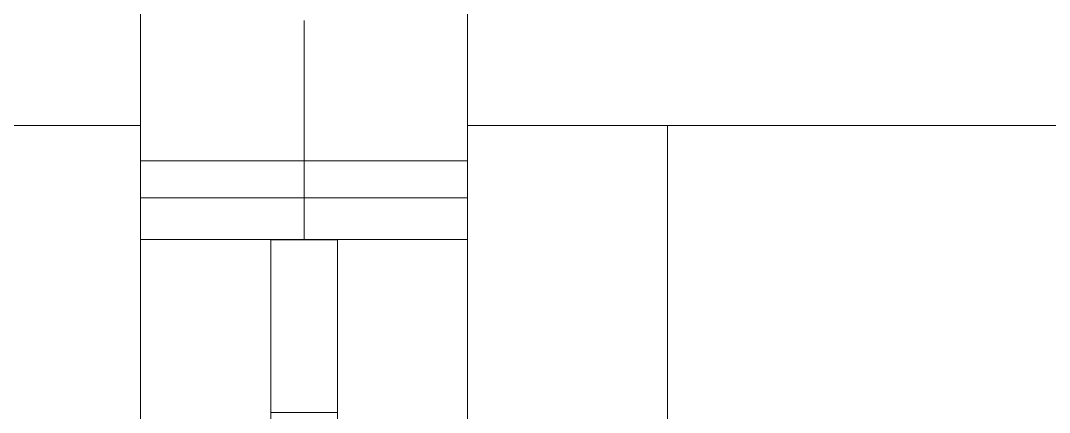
# Model space of a CAD drawing. Header units: millimetres. Extents: x -46169 to 237885, y -84465 to 18123.
# Drawn here: x 173584.6 to 173738.9, y -80546.3 to -80487.6 of the extents above; entities that cross this region are included whole.
import ezdxf

# ---------------------------------------------------------------- set-up
doc = ezdxf.new("R2010")
doc.units = ezdxf.units.MM
doc.header["$MEASUREMENT"] = 0
doc.linetypes.add('Wipeout_Contour', pattern=[1000, 0, -1000])
doc.layers.add('New_A-20-M_Floor_Slab', color=7, linetype='Continuous')
doc.layers.add('New_A-35-M_FFE_Fixed', color=7, linetype='Continuous')
doc.layers.add('New_A-35-M_FFE_Fixed_Pen_No__1', color=7, linetype='Continuous', lineweight=13)

# ---------------------------------------------------------------- blocks, each defined once
blk = doc.blocks.new('Section Elem_134_3', base_point=(129666.67, -84332.61))
at = {"color": 254, "linetype": 'Wipeout_Contour', "lineweight": 0, "ltscale": 3062385.831355364}
blk.add_wipeout([(173602.61, -80601.62), (173602.61, -80615.11), (173622.11, -80615.11), (173622.11, -80599.29), (173619.11, -80599.29), (173619.11, -80601.65), (173609.42, -80601.65), (173609.42, -80549.01), (173619.11, -80549.01), (173619.11, -80551.38), (173622.11, -80551.38), (173622.11, -80520.4), (173602.61, -80520.4), (173602.61, -80549.04), (173608.61, -80549.04), (173608.61, -80601.62)], dxfattribs=at).dxf.layer = 'New_A-20-M_Floor_Slab'
at = {"color": 254, "linetype": 'Wipeout_Contour', "lineweight": 0, "ltscale": 3062790.523097235}
blk.add_wipeout([(173632.11, -80520.4), (173632.11, -80551.38), (173635.11, -80551.38), (173635.11, -80549.01), (173644.8, -80549.01), (173644.8, -80601.65), (173635.11, -80601.65), (173635.11, -80599.29), (173632.11, -80599.29), (173632.11, -80615.11), (173651.61, -80615.11), (173651.61, -80601.62), (173645.61, -80601.62), (173645.61, -80549.04), (173651.61, -80549.04), (173651.61, -80520.4)], dxfattribs=at).dxf.layer = 'New_A-20-M_Floor_Slab'
blk = doc.blocks.new('Section Elem_138_3', base_point=(129666.67, -84332.61))
at = {"color": 254, "linetype": 'Wipeout_Contour', "lineweight": 0, "ltscale": 765506.852677}
blk.add_wipeout([(173602.61, -80503.33), (173572.61, -80503.33), (173572.61, -80647.33), (173602.61, -80647.33)], dxfattribs=at).dxf.layer = 'New_A-35-M_FFE_Fixed'
at = {"color": 254, "linetype": 'Wipeout_Contour', "lineweight": 0, "ltscale": 956946.927562}
blk.add_wipeout([(173627.11, -80520.4), (173622.11, -80520.4), (173622.11, -80520.48), (173632.11, -80520.48), (173632.11, -80520.4)], dxfattribs=at).dxf.layer = 'New_A-35-M_FFE_Fixed'
at = {"color": 254, "linetype": 'Wipeout_Contour', "lineweight": 0, "ltscale": 765585.643558}
blk.add_wipeout([(173632.11, -80538.96), (173632.11, -80535.1), (173622.11, -80535.1), (173622.11, -80538.96)], dxfattribs=at).dxf.layer = 'New_A-35-M_FFE_Fixed'
at = {"color": 254, "linetype": 'Wipeout_Contour', "lineweight": 0, "ltscale": 764399.619041}
blk.add_wipeout([(173101.61, -80346.96), (173101.61, -80503.33), (173602.61, -80503.33), (173602.61, -80346.96)], dxfattribs=at).dxf.layer = 'New_A-35-M_FFE_Fixed'
at = {"color": 254, "linetype": 'Wipeout_Contour', "lineweight": 0, "ltscale": 765497.375406}
blk.add_wipeout([(173602.61, -80511.45), (173627.11, -80511.45), (173627.11, -80510.54), (173602.61, -80510.54)], dxfattribs=at).dxf.layer = 'New_A-35-M_FFE_Fixed'
at = {"color": 254, "linetype": 'Wipeout_Contour', "lineweight": 0, "ltscale": 765562.184894}
blk.add_wipeout([(173632.11, -80525.7), (173632.11, -80520.48), (173622.11, -80520.48), (173622.11, -80525.7)], dxfattribs=at).dxf.layer = 'New_A-35-M_FFE_Fixed'
at = {"color": 254, "linetype": 'Wipeout_Contour', "lineweight": 0, "ltscale": 765578.628606}
blk.add_wipeout([(173632.11, -80535.1), (173632.11, -80530.63), (173622.11, -80530.63), (173622.11, -80535.1)], dxfattribs=at).dxf.layer = 'New_A-35-M_FFE_Fixed'
at = {"color": 254, "linetype": 'Wipeout_Contour', "lineweight": 0, "ltscale": 765591.545347}
blk.add_wipeout([(173632.11, -80542.11), (173632.11, -80538.96), (173622.11, -80538.96), (173622.11, -80542.11)], dxfattribs=at).dxf.layer = 'New_A-35-M_FFE_Fixed'
at = {"color": 254, "linetype": 'Wipeout_Contour', "lineweight": 0, "ltscale": 765463.907291}
blk.add_wipeout([(173602.61, -80494.61), (173627.11, -80494.61), (173627.11, -80487.59), (173602.61, -80487.59)], dxfattribs=at).dxf.layer = 'New_A-35-M_FFE_Fixed'
at = {"color": 254, "linetype": 'Wipeout_Contour', "lineweight": 0, "ltscale": 765507.970178}
blk.add_wipeout([(173602.61, -80514.18), (173602.61, -80520.4), (173627.11, -80520.4), (173627.11, -80514.18)], dxfattribs=at).dxf.layer = 'New_A-35-M_FFE_Fixed'
at = {"color": 254, "linetype": 'Wipeout_Contour', "lineweight": 0, "ltscale": 765570.724814}
blk.add_wipeout([(173632.11, -80525.7), (173622.11, -80525.7), (173622.11, -80530.63), (173632.11, -80530.63)], dxfattribs=at).dxf.layer = 'New_A-35-M_FFE_Fixed'
at = {"color": 254, "linetype": 'Wipeout_Contour', "lineweight": 0, "ltscale": 765596.145228}
blk.add_wipeout([(173632.11, -80544.43), (173632.11, -80542.11), (173622.11, -80542.11), (173622.11, -80544.43)], dxfattribs=at).dxf.layer = 'New_A-35-M_FFE_Fixed'
at = {"layer": 'New_A-35-M_FFE_Fixed_Pen_No__1', "linetype": 'Continuous'}
blk.add_line((173627.11, -80520.4), (173602.61, -80520.4), dxfattribs=at)
at = {"color": 254, "linetype": 'Wipeout_Contour', "lineweight": 0, "ltscale": 765475.713599}
blk.add_wipeout([(173602.61, -80501.63), (173627.11, -80501.63), (173627.11, -80494.61), (173602.61, -80494.61)], dxfattribs=at).dxf.layer = 'New_A-35-M_FFE_Fixed'
at = {"color": 254, "linetype": 'Wipeout_Contour', "lineweight": 0, "ltscale": 765502.543754}
blk.add_wipeout([(173602.61, -80514.18), (173627.11, -80514.18), (173627.11, -80513.95), (173602.61, -80513.95)], dxfattribs=at).dxf.layer = 'New_A-35-M_FFE_Fixed'
at = {"color": 254, "linetype": 'Wipeout_Contour', "lineweight": 0, "ltscale": 765599.296075}
blk.add_wipeout([(173632.11, -80545.85), (173632.11, -80544.43), (173622.11, -80544.43), (173622.11, -80545.85)], dxfattribs=at).dxf.layer = 'New_A-35-M_FFE_Fixed'
at = {"color": 254, "linetype": 'Wipeout_Contour', "lineweight": 0, "ltscale": 956847.844269}
blk.add_wipeout([(173627.11, -80501.63), (173602.61, -80501.63), (173602.61, -80503.33), (173602.61, -80508.61), (173627.11, -80508.61)], dxfattribs=at).dxf.layer = 'New_A-35-M_FFE_Fixed'
at = {"color": 254, "linetype": 'Wipeout_Contour', "lineweight": 0, "ltscale": 765501.194397}
blk.add_wipeout([(173602.61, -80513.55), (173627.11, -80513.55), (173627.11, -80512.98), (173602.61, -80512.98)], dxfattribs=at).dxf.layer = 'New_A-35-M_FFE_Fixed'
at = {"color": 254, "linetype": 'Wipeout_Contour', "lineweight": 0, "ltscale": 765600.897104}
blk.add_wipeout([(173632.11, -80546.33), (173632.11, -80545.85), (173622.11, -80545.85), (173622.11, -80546.33)], dxfattribs=at).dxf.layer = 'New_A-35-M_FFE_Fixed'
at = {"layer": 'New_A-35-M_FFE_Fixed_Pen_No__1', "linetype": 'Continuous'}
for p, q in [((173602.61, -80503.33), (173602.61, -80346.96)), ((173572.61, -80503.33), (173602.61, -80503.33))]:
    blk.add_line(p, q, dxfattribs=at)
at = {"color": 254, "linetype": 'Wipeout_Contour', "lineweight": 0, "ltscale": 765494.186451}
blk.add_wipeout([(173602.61, -80509.58), (173627.11, -80509.58), (173627.11, -80508.61), (173602.61, -80508.61)], dxfattribs=at).dxf.layer = 'New_A-35-M_FFE_Fixed'
at = {"color": 254, "linetype": 'Wipeout_Contour', "lineweight": 0, "ltscale": 765500.120598}
blk.add_wipeout([(173627.11, -80512.27), (173602.61, -80512.27), (173602.61, -80512.98), (173627.11, -80512.98)], dxfattribs=at).dxf.layer = 'New_A-35-M_FFE_Fixed'
at = {"layer": 'New_A-35-M_FFE_Fixed_Pen_No__1', "linetype": 'Continuous'}
blk.add_line((173627.11, -80508.61), (173602.61, -80508.61), dxfattribs=at)
at = {"color": 254, "linetype": 'Wipeout_Contour', "lineweight": 0, "ltscale": 765495.807422}
blk.add_wipeout([(173627.11, -80509.58), (173602.61, -80509.58), (173602.61, -80510.54), (173627.11, -80510.54)], dxfattribs=at).dxf.layer = 'New_A-35-M_FFE_Fixed'
at = {"color": 254, "linetype": 'Wipeout_Contour', "lineweight": 0, "ltscale": 765498.831413}
blk.add_wipeout([(173602.61, -80512.27), (173627.11, -80512.27), (173627.11, -80511.45), (173602.61, -80511.45)], dxfattribs=at).dxf.layer = 'New_A-35-M_FFE_Fixed'
at = {"color": 254, "linetype": 'Wipeout_Contour', "lineweight": 0, "ltscale": 765502.012416}
blk.add_wipeout([(173602.61, -80513.95), (173627.11, -80513.95), (173627.11, -80513.55), (173602.61, -80513.55)], dxfattribs=at).dxf.layer = 'New_A-35-M_FFE_Fixed'
at = {"layer": 'New_A-35-M_FFE_Fixed_Pen_No__1', "linetype": 'Continuous'}
for p, q in [((173602.61, -80647.33), (173602.61, -80503.33)), ((173627.11, -80514.18), (173602.61, -80514.18))]:
    blk.add_line(p, q, dxfattribs=at)
blk = doc.blocks.new('Section Elem_145_3', base_point=(129666.67, -84332.61))
at = {"layer": 'New_A-35-M_FFE_Fixed_Pen_No__1', "linetype": 'Continuous'}
for p, q in [((173622.11, -80520.48), (173622.11, -80520.4)), ((173622.11, -80525.7), (173622.11, -80520.48)), ((173622.11, -80530.63), (173622.11, -80525.7)), ((173632.11, -80530.63), (173632.11, -80525.7)), ((173622.11, -80535.1), (173622.11, -80530.63)), ((173632.11, -80535.1), (173632.11, -80530.63)), ((173622.11, -80538.96), (173622.11, -80535.1)), ((173632.11, -80538.96), (173632.11, -80535.1)), ((173622.11, -80542.11), (173622.11, -80538.96)), ((173632.11, -80542.11), (173632.11, -80538.96)), ((173622.11, -80544.43), (173622.11, -80542.11)), ((173632.11, -80544.43), (173632.11, -80542.11)), ((173622.11, -80545.85), (173622.11, -80544.43)), ((173632.11, -80545.85), (173632.11, -80544.43)), ((173622.11, -80546.33), (173622.11, -80545.85)), ((173632.11, -80546.33), (173632.11, -80545.85)), ((173632.11, -80546.33), (173622.11, -80546.33)), ((173622.11, -80548.19), (173622.11, -80546.33)), ((173632.11, -80548.19), (173632.11, -80546.33))]:
    blk.add_line(p, q, dxfattribs=at)
at = {"color": 254, "linetype": 'Wipeout_Contour', "lineweight": 0, "ltscale": 1149659.835886493}
blk.add_wipeout([(173651.61, -80346.96), (173651.61, -80503.33), (173681.61, -80503.33), (174122.61, -80503.33), (174152.61, -80503.33), (174152.61, -80346.96)], dxfattribs=at).dxf.layer = 'New_A-35-M_FFE_Fixed'
at = {"color": 254, "linetype": 'Wipeout_Contour', "lineweight": 0, "ltscale": 765552.817775}
blk.add_wipeout([(173627.11, -80494.61), (173651.61, -80494.61), (173651.61, -80487.59), (173627.11, -80487.59)], dxfattribs=at).dxf.layer = 'New_A-35-M_FFE_Fixed'
at = {"color": 254, "linetype": 'Wipeout_Contour', "lineweight": 0, "ltscale": 766638.093747}
blk.add_wipeout([(173681.61, -80635.33), (174122.61, -80635.33), (174122.61, -80503.33), (173681.61, -80503.33)], dxfattribs=at).dxf.layer = 'New_A-35-M_FFE_Fixed'
at = {"color": 254, "linetype": 'Wipeout_Contour', "lineweight": 0, "ltscale": 765564.622677}
blk.add_wipeout([(173627.11, -80501.63), (173651.61, -80501.63), (173651.61, -80494.61), (173627.11, -80494.61)], dxfattribs=at).dxf.layer = 'New_A-35-M_FFE_Fixed'
at = {"color": 254, "linetype": 'Wipeout_Contour', "lineweight": 0, "ltscale": 765793.490808}
blk.add_wipeout([(173651.61, -80503.33), (173651.61, -80647.33), (173681.61, -80647.33), (173681.61, -80503.33)], dxfattribs=at).dxf.layer = 'New_A-35-M_FFE_Fixed'
at = {"layer": 'New_A-35-M_FFE_Fixed_Pen_No__1', "linetype": 'Continuous'}
for p, q in [((173627.11, -80494.61), (173627.11, -80487.59)), ((173681.61, -80647.33), (173681.61, -80503.33)), ((174122.61, -80503.33), (173681.61, -80503.33))]:
    blk.add_line(p, q, dxfattribs=at)
at = {"color": 254, "linetype": 'Wipeout_Contour', "lineweight": 0, "ltscale": 956980.298858}
blk.add_wipeout([(173651.61, -80501.63), (173627.11, -80501.63), (173627.11, -80508.61), (173651.61, -80508.61), (173651.61, -80503.33)], dxfattribs=at).dxf.layer = 'New_A-35-M_FFE_Fixed'
at = {"color": 254, "linetype": 'Wipeout_Contour', "lineweight": 0, "ltscale": 765586.28197}
blk.add_wipeout([(173627.11, -80511.45), (173651.61, -80511.45), (173651.61, -80510.54), (173627.11, -80510.54)], dxfattribs=at).dxf.layer = 'New_A-35-M_FFE_Fixed'
at = {"color": 254, "linetype": 'Wipeout_Contour', "lineweight": 0, "ltscale": 765596.875518}
blk.add_wipeout([(173627.11, -80514.18), (173627.11, -80520.4), (173651.61, -80520.4), (173651.61, -80514.18)], dxfattribs=at).dxf.layer = 'New_A-35-M_FFE_Fixed'
at = {"layer": 'New_A-35-M_FFE_Fixed_Pen_No__1', "linetype": 'Continuous'}
for p, q in [((173651.61, -80503.33), (173651.61, -80346.96)), ((173627.11, -80501.63), (173627.11, -80494.61)), ((173681.61, -80503.33), (173651.61, -80503.33)), ((173632.11, -80520.48), (173622.11, -80520.48)), ((173651.61, -80520.4), (173627.11, -80520.4)), ((173632.11, -80520.48), (173632.11, -80520.4)), ((173632.11, -80525.7), (173632.11, -80520.48))]:
    blk.add_line(p, q, dxfattribs=at)
at = {"color": 254, "linetype": 'Wipeout_Contour', "lineweight": 0, "ltscale": 765583.093388}
blk.add_wipeout([(173627.11, -80509.58), (173651.61, -80509.58), (173651.61, -80508.61), (173627.11, -80508.61)], dxfattribs=at).dxf.layer = 'New_A-35-M_FFE_Fixed'
at = {"color": 254, "linetype": 'Wipeout_Contour', "lineweight": 0, "ltscale": 765591.449713}
blk.add_wipeout([(173627.11, -80514.18), (173651.61, -80514.18), (173651.61, -80513.95), (173627.11, -80513.95)], dxfattribs=at).dxf.layer = 'New_A-35-M_FFE_Fixed'
at = {"layer": 'New_A-35-M_FFE_Fixed_Pen_No__1', "linetype": 'Continuous'}
for p, q in [((173627.11, -80508.61), (173627.11, -80501.63)), ((173651.61, -80508.61), (173627.11, -80508.61))]:
    blk.add_line(p, q, dxfattribs=at)
at = {"color": 254, "linetype": 'Wipeout_Contour', "lineweight": 0, "ltscale": 765584.714145}
blk.add_wipeout([(173627.11, -80510.54), (173651.61, -80510.54), (173651.61, -80509.58), (173627.11, -80509.58)], dxfattribs=at).dxf.layer = 'New_A-35-M_FFE_Fixed'
at = {"color": 254, "linetype": 'Wipeout_Contour', "lineweight": 0, "ltscale": 765590.100547}
blk.add_wipeout([(173627.11, -80513.55), (173651.61, -80513.55), (173651.61, -80512.98), (173627.11, -80512.98)], dxfattribs=at).dxf.layer = 'New_A-35-M_FFE_Fixed'
at = {"layer": 'New_A-35-M_FFE_Fixed_Pen_No__1', "linetype": 'Continuous'}
for p, q in [((173627.11, -80509.58), (173627.11, -80508.61)), ((173627.11, -80510.54), (173627.11, -80509.58))]:
    blk.add_line(p, q, dxfattribs=at)
at = {"color": 254, "linetype": 'Wipeout_Contour', "lineweight": 0, "ltscale": 765589.026864}
blk.add_wipeout([(173627.11, -80512.98), (173651.61, -80512.98), (173651.61, -80512.27), (173627.11, -80512.27)], dxfattribs=at).dxf.layer = 'New_A-35-M_FFE_Fixed'
at = {"color": 254, "linetype": 'Wipeout_Contour', "lineweight": 0, "ltscale": 765587.737821}
blk.add_wipeout([(173627.11, -80512.27), (173651.61, -80512.27), (173651.61, -80511.45), (173627.11, -80511.45)], dxfattribs=at).dxf.layer = 'New_A-35-M_FFE_Fixed'
at = {"color": 254, "linetype": 'Wipeout_Contour', "lineweight": 0, "ltscale": 765590.918431}
blk.add_wipeout([(173627.11, -80513.95), (173651.61, -80513.95), (173651.61, -80513.55), (173627.11, -80513.55)], dxfattribs=at).dxf.layer = 'New_A-35-M_FFE_Fixed'
at = {"layer": 'New_A-35-M_FFE_Fixed_Pen_No__1', "linetype": 'Continuous'}
for p, q in [((173651.61, -80647.33), (173651.61, -80503.33)), ((173627.11, -80511.45), (173627.11, -80510.54)), ((173627.11, -80512.27), (173627.11, -80511.45)), ((173627.11, -80512.98), (173627.11, -80512.27)), ((173627.11, -80513.55), (173627.11, -80512.98)), ((173627.11, -80513.95), (173627.11, -80513.55)), ((173627.11, -80514.18), (173627.11, -80513.95)), ((173627.11, -80520.4), (173627.11, -80514.18)), ((173651.61, -80514.18), (173627.11, -80514.18))]:
    blk.add_line(p, q, dxfattribs=at)

msp = doc.modelspace()

# ---------------------------------------------------------------- block references
at = {"layer": 'New_A-20-M_Floor_Slab'}
msp.add_blockref('Section Elem_134_3', (129666.67, -84332.61), dxfattribs=at)

# ---------------------------------------------------------------- next in the draw order: block references
at = {"layer": 'New_A-35-M_FFE_Fixed'}
msp.add_blockref('Section Elem_138_3', (129666.67, -84332.61), dxfattribs=at)

# ---------------------------------------------------------------- next in the draw order: block references
msp.add_blockref('Section Elem_145_3', (129666.67, -84332.61), dxfattribs=at)

doc.saveas('drawing.dxf')
